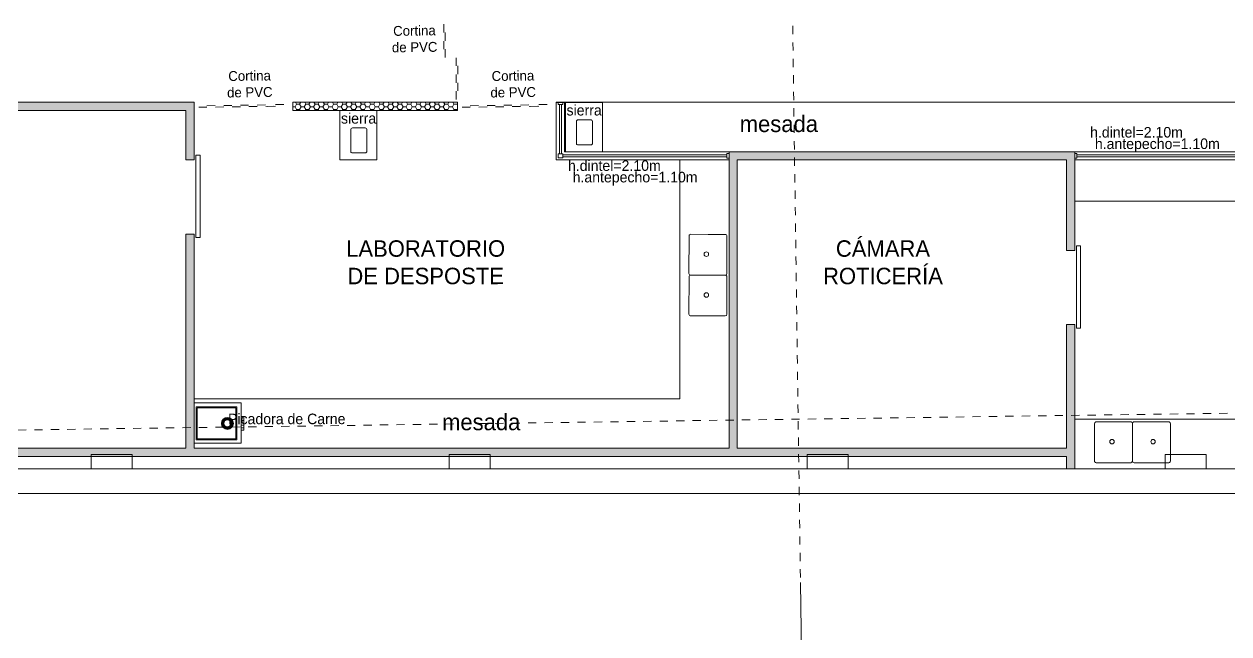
# Model space of a CAD drawing. Header units: inches. Extents: x 39 to 176, y 91 to 193.
# Drawn here: x 86.85 to 101.49, y 112.89 to 120.3 of the extents above; entities that cross this region are included whole.
import ezdxf

# ---------------------------------------------------------------- set-up
doc = ezdxf.new("R2010")
doc.units = ezdxf.units.IN
doc.header["$MEASUREMENT"] = 0
doc.linetypes.add('ACAD_ISO07W100', pattern=[3, 0, -3])
doc.linetypes.add('DASHED2', pattern=[0.375, 0.25, -0.125])
for name, color, linetype, lineweight in [('00.EE. Hach Gris Oscuro 0.09', 252, 'Continuous', 9), ('00.EE. Proyecciones 0.09', 24, 'DASHED2', 9), ('00.EE. Vista 0.18', 3, 'Continuous', 18), ('000.mARQ. Hach Gris Oscur. 0.05', 252, 'Continuous', 5)]:
    doc.layers.add(name, color=color, linetype=linetype, lineweight=lineweight)
doc.styles.add('1_500', font='', dxfattribs={"height": 1})
doc.styles.get('1_500').set_extended_font_data('Arial Unicode MS')

# ---------------------------------------------------------------- blocks, each defined once
blk = doc.blocks.new('hhgfhfgh')
at = {"layer": '000.mARQ. Hach Gris Oscur. 0.05'}
h = blk.add_hatch(dxfattribs=at)
h.set_pattern_fill('HONEY', color=256, scale=0.3)
h.set_pattern_definition([(0, (175.15, -150), (0.05625, 0.03247595264), [0.0375, -0.075]), (120, (175.15, -150), (-0.05625, 0.03247595264), [0.0375, -0.075]), (60, (175.15, -150), (1e-17, 0.0649519053), [-0.075, 0.0375])])
h.paths.add_polyline_path([(1461.225, 108.765), (1461.325, 108.765), (1461.325, 109.365), (1464.325, 109.365), (1464.325, 108.765), (1464.425, 108.765), (1464.425, 109.465), (1458.625, 109.465), (1458.625, 106.865), (1458.725, 106.865), (1458.725, 109.365), (1461.225, 109.365)])
h.paths.add_polyline_path([(1461.325, 107.865), (1461.225, 107.865), (1461.225, 105.865), (1458.725, 105.865), (1458.725, 106.865), (1458.625, 106.865), (1458.625, 105.615), (1458.725, 105.615), (1458.725, 105.765), (1464.325, 105.765), (1464.325, 105.615), (1464.425, 105.615), (1464.425, 107.865), (1464.325, 107.865), (1464.325, 105.865), (1461.325, 105.865)])
h.paths.add_polyline_path([(1441.825, 105.765), (1441.825, 105.615), (1441.925, 105.615), (1441.925, 107.365), (1441.825, 107.365), (1441.825, 105.865), (1437.825, 105.865), (1437.825, 109.365), (1441.825, 109.365), (1441.825, 108.265), (1441.925, 108.265), (1441.925, 109.465), (1437.725, 109.465), (1437.725, 105.865), (1431.225, 105.865), (1431.225, 108.465), (1431.125, 108.465), (1431.125, 105.865), (1425.125, 105.865), (1425.125, 109.965), (1431.125, 109.965), (1431.125, 109.365), (1431.225, 109.365), (1431.225, 109.965), (1431.225, 110.065), (1425.025, 110.065), (1425.025, 105.765)])
h.paths.add_polyline_path([(1449.825, 105.865), (1449.825, 105.765), (1453.025, 105.765), (1453.025, 105.615), (1453.125, 105.615), (1453.125, 106.865), (1453.025, 106.865), (1453.025, 105.865), (1450.025, 105.865), (1450.025, 109.365), (1453.025, 109.365), (1453.025, 107.765), (1453.125, 107.765), (1453.125, 109.465), (1449.925, 109.465), (1449.925, 105.865)])
h = blk.add_hatch(dxfattribs=at)
h.set_pattern_fill('HONEY', color=256, scale=0.3)
h.set_pattern_definition([(0, (175.15, -150), (0.05625, 0.03247595264), [0.0375, -0.075]), (120, (175.15, -150), (-0.05625, 0.03247595264), [0.0375, -0.075]), (60, (175.15, -150), (1e-17, 0.0649519053), [-0.075, 0.0375])])
h.paths.add_polyline_path([(1434.425, 110.065), (1432.425, 110.065), (1432.425, 109.965), (1434.425, 109.965)], flags=17)
for p, q in [((1431.563, 106.172), (1431.588, 106.17)), ((1431.563, 106.16), (1431.588, 106.162)), ((1431.564, 106.179), (1431.589, 106.174)), ((1431.564, 106.153), (1431.588, 106.157)), ((1431.565, 106.185), (1431.589, 106.177)), ((1431.565, 106.147), (1431.589, 106.154)), ((1431.568, 106.192), (1431.591, 106.182)), ((1431.568, 106.14), (1431.591, 106.15)), ((1431.571, 106.132), (1431.593, 106.145)), ((1431.572, 106.199), (1431.593, 106.187)), ((1431.578, 106.208), (1431.597, 106.192)), ((1431.582, 106.212), (1431.6, 106.195)), ((1431.587, 106.217), (1431.603, 106.198)), ((1431.595, 106.223), (1431.608, 106.201)), ((1431.6, 106.225), (1431.611, 106.203)), ((1431.609, 106.229), (1431.617, 106.205)), ((1431.614, 106.231), (1431.62, 106.206)), ((1431.622, 106.232), (1431.625, 106.207)), ((1431.629, 106.232), (1431.629, 106.207)), ((1431.629, 106.232), (1431.629, 106.207)), ((1431.639, 106.232), (1431.636, 106.207)), ((1431.644, 106.231), (1431.638, 106.206)), ((1431.65, 106.229), (1431.642, 106.205)), ((1431.655, 106.227), (1431.645, 106.204)), ((1431.659, 106.225), (1431.648, 106.203)), ((1431.654, 106.2), (1431.668, 106.22)), ((1431.657, 106.197), (1431.673, 106.216)), ((1431.659, 106.195), (1431.676, 106.213)), ((1431.661, 106.193), (1431.68, 106.209)), ((1431.663, 106.19), (1431.684, 106.205)), ((1431.666, 106.186), (1431.688, 106.198)), ((1431.666, 106.144), (1431.687, 106.132)), ((1431.668, 106.181), (1431.691, 106.191)), ((1431.668, 106.149), (1431.691, 106.139)), ((1431.67, 106.177), (1431.694, 106.184)), ((1431.67, 106.157), (1431.695, 106.152)), ((1431.67, 106.153), (1431.694, 106.146)), ((1431.671, 106.173), (1431.695, 106.178)), ((1431.671, 106.169), (1431.696, 106.171)), ((1431.671, 106.161), (1431.696, 106.159)), ((1431.575, 106.126), (1431.596, 106.141)), ((1431.579, 106.122), (1431.598, 106.138)), ((1431.583, 106.118), (1431.6, 106.136)), ((1431.586, 106.115), (1431.602, 106.134)), ((1431.591, 106.111), (1431.605, 106.131)), ((1431.611, 106.128), (1431.599, 106.106)), ((1431.614, 106.127), (1431.604, 106.103)), ((1431.617, 106.126), (1431.609, 106.102)), ((1431.621, 106.125), (1431.615, 106.1)), ((1431.623, 106.124), (1431.62, 106.099)), ((1431.629, 106.124), (1431.629, 106.099)), ((1431.629, 106.124), (1431.629, 106.099)), ((1431.634, 106.124), (1431.637, 106.099)), ((1431.639, 106.125), (1431.645, 106.1)), ((1431.642, 106.126), (1431.65, 106.102)), ((1431.648, 106.128), (1431.659, 106.106)), ((1431.651, 106.13), (1431.664, 106.108)), ((1431.656, 106.133), (1431.672, 106.113)), ((1431.659, 106.136), (1431.677, 106.118)), ((1431.662, 106.139), (1431.681, 106.123)), ((1443.024, 105.789), (1443.524, 105.789)), ((1443.024, 105.615), (1443.024, 105.789)), ((1443.524, 105.789), (1443.524, 105.615)), ((1443.524, 105.615), (1443.024, 105.615))]:
    blk.add_line(p, q, dxfattribs=at)
for points in [[(1479.513, 103.846), (1489.581, 103.867), (1489.576, 104.169), (1488.576, 104.166), (1488.469, 104.166), (1482.768, 104.153), (1482.618, 104.153), (1479.513, 104.148), (1479.513, 105.615), (1478.598, 105.615), (1478.498, 105.615), (1456.144, 105.615), (1424.783, 105.615), (1425.474, 118.006), (1386.83, 117.478), (1386.623, 126.36), (1386.463, 133.356), (1386.313, 133.354), (1386.687, 117.178), (1425.006, 117.701), (1424.315, 105.315), (1456.144, 105.315), (1479.175, 105.315), (1479.175, 103.846)], [(1434.257, 111.013), (1434.258, 110.913)], [(1434.276, 110.913), (1434.276, 110.813)], [(1434.276, 110.912), (1434.276, 110.812)], [(1434.258, 110.809), (1434.258, 110.709)], [(1434.258, 110.809), (1434.258, 110.709)], [(1434.276, 110.709), (1434.277, 110.609)], [(1434.408, 110.606), (1434.409, 110.506)], [(1434.409, 110.402), (1434.409, 110.302)], [(1434.427, 110.506), (1434.427, 110.406)], [(1434.427, 110.303), (1434.428, 110.203)], [(1434.409, 110.199), (1434.41, 110.099)], [(1431.225, 109.365), (1431.225, 109.965), (1431.225, 109.965), (1431.225, 110.065), (1425.025, 110.065), (1425.025, 105.765), (1441.825, 105.765), (1441.825, 105.615), (1441.925, 105.615), (1441.925, 105.765), (1441.925, 107.365), (1441.825, 107.365), (1441.825, 105.865), (1437.825, 105.865), (1437.825, 109.365), (1441.825, 109.365), (1441.825, 108.265), (1441.925, 108.265), (1441.925, 109.465), (1437.725, 109.465), (1437.725, 105.865), (1431.225, 105.865), (1431.225, 108.465), (1431.125, 108.465)], [(1431.125, 108.465), (1431.125, 105.865), (1425.125, 105.865), (1425.125, 109.965), (1431.125, 109.965), (1431.125, 109.365), (1431.225, 109.365)], [(1431.28, 110.004), (1431.38, 110.005)], [(1431.38, 110.023), (1431.48, 110.025)], [(1431.381, 110.023), (1431.481, 110.025)], [(1431.484, 110.006), (1431.584, 110.008)], [(1431.484, 110.006), (1431.584, 110.008)], [(1431.584, 110.026), (1431.684, 110.028)], [(1431.687, 110.009), (1431.787, 110.011)], [(1431.787, 110.029), (1431.887, 110.03)], [(1431.891, 110.012), (1431.991, 110.013)], [(1431.99, 110.032), (1432.09, 110.033)], [(1432.094, 110.015), (1432.194, 110.016)], [(1432.113, 110.015), (1432.213, 110.017)], [(1432.213, 110.038), (1432.313, 110.039)], [(1434.48, 110.004), (1434.58, 110.005)], [(1434.58, 110.023), (1434.68, 110.025)], [(1434.581, 110.023), (1434.681, 110.025)], [(1434.684, 110.006), (1434.784, 110.008)], [(1434.684, 110.006), (1434.784, 110.008)], [(1434.784, 110.026), (1434.884, 110.028)], [(1434.887, 110.009), (1434.987, 110.011)], [(1434.987, 110.029), (1435.087, 110.03)], [(1435.091, 110.012), (1435.191, 110.013)], [(1435.19, 110.032), (1435.29, 110.033)], [(1435.294, 110.015), (1435.394, 110.016)], [(1435.313, 110.015), (1435.413, 110.017)], [(1435.413, 110.038), (1435.513, 110.039)], [(1441.925, 109.465), (1441.925, 108.865), (1446.771, 108.865), (1446.771, 110.065), (1435.625, 110.065), (1435.625, 109.465)], [(1435.625, 109.415), (1435.625, 110.064), (1435.725, 110.064), (1435.725, 109.465)], [(1431.225, 105.865), (1437.725, 105.865), (1437.725, 109.465), (1441.925, 109.465)], [(1437.125, 109.365), (1437.125, 106.465), (1431.225, 106.465), (1431.225, 105.865)], [(1435.725, 109.465), (1437.725, 109.465), (1437.725, 109.365), (1435.625, 109.365), (1435.625, 109.465)], [(1435.725, 109.465), (1437.125, 109.465)], [(1446.671, 109.465), (1443.081, 109.465)], [(1431.796, 106.2), (1431.83, 106.2)], [(1431.796, 106.145), (1431.83, 106.145)], [(1431.796, 106.111), (1431.83, 106.111)], [(1441.825, 105.765), (1441.825, 105.615)], [(1441.925, 105.765), (1441.925, 105.615)]]:
    blk.add_lwpolyline(points, dxfattribs=at)
for points in [[(1432.425, 109.965), (1434.425, 109.965), (1434.425, 110.065), (1432.425, 110.065)], [(1432.996, 109.965), (1433.446, 109.965), (1433.446, 109.367), (1432.996, 109.367)], [(1435.647, 110.064), (1435.647, 110.038), (1435.704, 110.038), (1435.704, 110.064)], [(1435.688, 109.441), (1435.688, 110.038), (1435.663, 110.038), (1435.663, 109.441)], [(1435.738, 110.064), (1436.188, 110.064), (1436.188, 109.465), (1435.738, 109.465)], [(1431.247, 109.422), (1431.297, 109.422), (1431.297, 108.422), (1431.247, 108.422)], [(1435.647, 109.39), (1435.647, 109.441), (1435.704, 109.441), (1435.704, 109.39)], [(1435.704, 109.403), (1437.699, 109.403), (1437.699, 109.428), (1435.704, 109.428)], [(1437.725, 109.444), (1437.699, 109.444), (1437.699, 109.387), (1437.725, 109.387)], [(1446.771, 109.465), (1441.925, 109.465), (1441.925, 109.365), (1446.771, 109.365)], [(1441.925, 109.444), (1441.951, 109.444), (1441.951, 109.387), (1441.925, 109.387)], [(1446.692, 109.403), (1441.951, 109.403), (1441.951, 109.428), (1446.692, 109.428)], [(1441.947, 108.322), (1441.997, 108.322), (1441.997, 107.322), (1441.947, 107.322)], [(1431.225, 106.416), (1431.796, 106.416), (1431.796, 105.924), (1431.225, 105.924)], [(1431.249, 106.368), (1431.745, 106.368), (1431.745, 105.967), (1431.249, 105.967)], [(1431.262, 106.355), (1431.733, 106.355), (1431.733, 105.979), (1431.262, 105.979)], [(1431.796, 106.249), (1431.83, 106.249), (1431.83, 106.082), (1431.796, 106.082)], [(1441.926, 106.215), (1446.368, 106.215), (1446.368, 105.615), (1441.926, 105.615)], [(1429.973, 105.789), (1430.473, 105.789), (1430.473, 105.615), (1429.973, 105.615)], [(1434.323, 105.789), (1434.823, 105.789), (1434.823, 105.615), (1434.323, 105.615)], [(1438.674, 105.789), (1439.174, 105.789), (1439.174, 105.615), (1438.674, 105.615)]]:
    blk.add_lwpolyline(points, close=True, dxfattribs=at)
for points in [[(1436.064, 109.829, 0.493695), (1436.043, 109.852), (1435.967, 109.852), (1435.89, 109.852, 0.493695), (1435.869, 109.829), (1435.869, 109.562, 0.414866), (1435.888, 109.549), (1435.967, 109.549), (1436.045, 109.549, 0.414866), (1436.064, 109.562)], [(1433.323, 109.731, 0.493695), (1433.301, 109.753), (1433.225, 109.753), (1433.149, 109.753, 0.493695), (1433.128, 109.731), (1433.128, 109.464, 0.414866), (1433.147, 109.451), (1433.225, 109.451), (1433.303, 109.451, 0.414866), (1433.323, 109.464)], [(1437.238, 107.985, 0.415055), (1437.258, 107.965), (1437.679, 107.965, 0.414195), (1437.699, 107.985), (1437.699, 108.441, 0.414233), (1437.679, 108.461), (1437.469, 108.461), (1437.259, 108.462, 0.414233), (1437.239, 108.442)], [(1437.422, 108.22, -1), (1437.477, 108.22, -1)], [(1437.238, 107.49, 0.415055), (1437.258, 107.47), (1437.679, 107.47, 0.414195), (1437.699, 107.49), (1437.699, 107.945, 0.414233), (1437.679, 107.965), (1437.469, 107.965), (1437.259, 107.966, 0.414233), (1437.239, 107.946)], [(1437.422, 107.724, -1), (1437.477, 107.724, -1)], [(1442.166, 105.708, 0.415055), (1442.186, 105.688), (1442.607, 105.688, 0.414195), (1442.627, 105.708), (1442.627, 106.164, 0.414233), (1442.607, 106.184), (1442.397, 106.184), (1442.186, 106.184, 0.414233), (1442.166, 106.164)], [(1443.088, 105.708, -0.415055), (1443.068, 105.688), (1442.647, 105.688, -0.414195), (1442.627, 105.708), (1442.627, 106.164, -0.414233), (1442.647, 106.184), (1442.857, 106.184), (1443.068, 106.184, -0.414233), (1443.088, 106.164)], [(1442.35, 105.943, -1), (1442.405, 105.943, -1)], [(1442.904, 105.943, 1), (1442.85, 105.943, 1)]]:
    blk.add_lwpolyline(points, format="xyb", close=True, dxfattribs=at)
for radius in [0.0723, 0.0668, 0.0418]:
    blk.add_circle((1431.629, 106.165), radius, dxfattribs=at)
at = {"layer": '000.mARQ. Hach Gris Oscur. 0.05', "attachment_point": 5, "style": '1_500'}
for s, insert, char_height, width, rotation in [('{\\fCentury Gothic|b0|i0|c0|p34;Cortina \\Pde PVC}', (1433.903, 110.834), 0.12, 3.28921, 0.7947), ('{\\fCentury Gothic|b0|i0|c0|p34;Cortina \\Pde PVC}', (1431.9, 110.286), 0.12, 3.28921, 0.7947), ('{\\fCentury Gothic|b0|i0|c0|p34;Cortina \\Pde PVC}', (1435.1, 110.286), 0.12, 3.28921, 0.7947), ('{\\fCentury Gothic|b0|i0|c0|p34;sierra}', (1435.964, 109.968), 0.128, 1.41861, 0.0324), ('{\\fCentury Gothic|b0|i0|c0|p34;sierra}', (1433.223, 109.869), 0.128, 1.41861, 0.0324), ('{\\fCentury Gothic|b0|i0|c0|p34;mesada}', (1438.33, 109.802), 0.2, 2.21658, 0.0324), ('{\\fCentury Gothic|b0|i0|c0|p34;h.dintel=2.10m}', (1442.676, 109.7), 0.128, 1.41861, 0.0324), ('{\\fCentury Gothic|b0|i0|c0|p34;h.antepecho=1.10m}', (1442.929, 109.542), 0.128, 1.41861, 0.0324), ('{\\fCentury Gothic|b0|i0|c0|p34;h.dintel=2.10m}', (1436.331, 109.295), 0.128, 1.41861, 0.0324), ('{\\fCentury Gothic|b0|i0|c0|p34;h.antepecho=1.10m}', (1436.583, 109.137), 0.128, 1.41861, 0.0324), ('{\\fCentury Gothic|b0|i0|c0|p34;LABORATORIO DE DESPOSTE}', (1434.038, 108.121), 0.2, 2.21658, 0.0324), ('{\\fCentury Gothic|b0|i0|c0|p34;CÁMARA ROTICERÍA}', (1439.595, 108.121), 0.2, 2.21658, 0.0324), ('{\\fCentury Gothic|b0|i0|c0|p34;Picadora de Carne}', (1432.35, 106.219), 0.128, 1.41861, 0.0324), ('{\\fCentury Gothic|b0|i0|c0|p34;mesada}', (1434.713, 106.181), 0.2, 2.21658, 0.0324)]:
    blk.add_mtext(s, dxfattribs=dict(at, insert=insert, char_height=char_height, width=width, rotation=rotation))
blk = doc.blocks.new('s1d23f1sd2f123sd13sd1f')
at = {"layer": '00.EE. Proyecciones 0.09', "linetype": 'ACAD_ISO07W100', "ltscale": 0.0005}
for points in [[(-328.871, 381.218), (-329.264, 352.905), (-329.264, 352.905), (-329.38, 344.547)], [(-357.328, 360.015), (-341.652, 359.798), (-341.834, 346.702), (-256.724, 345.521)]]:
    blk.add_lwpolyline(points, dxfattribs=at)
at = {"layer": '00.EE. Vista 0.18', "ltscale": 0.5}
blk.add_lwpolyline([(-329.412, 342.239), (-329.38, 344.547)], dxfattribs=at)

msp = doc.modelspace()

# ---------------------------------------------------------------- block references
at = {"layer": '00.EE. Hach Gris Oscuro 0.09', "rotation": 1.58939206861557}
msp.add_blockref('s1d23f1sd2f123sd13sd1f', (435.089, -221.762), dxfattribs=at)
at = {"layer": '000.mARQ. Hach Gris Oscur. 0.05'}
msp.add_blockref('hhgfhfgh', (-1342.313, 9.282), dxfattribs=at)

doc.saveas('drawing.dxf')
